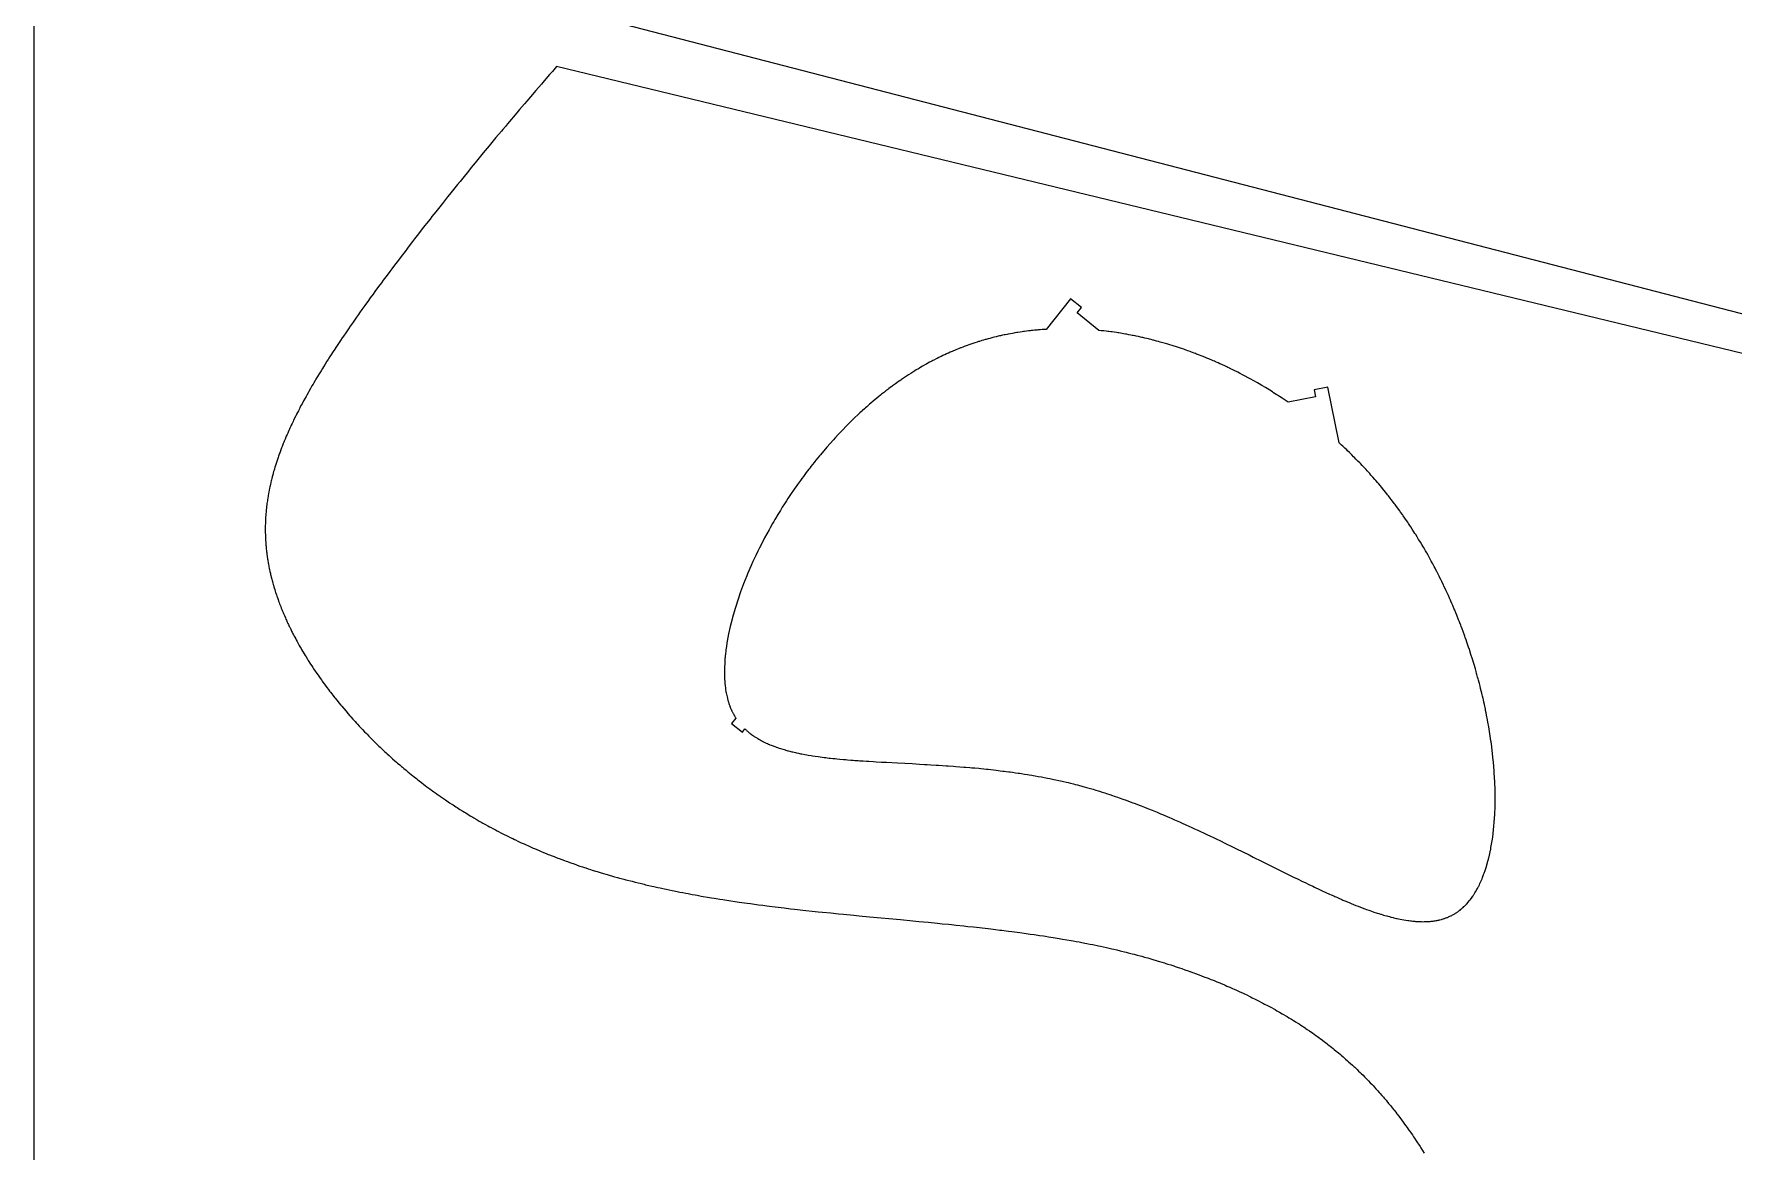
# Model space of a CAD drawing. Header units: metres. Extents: x 790 to 915, y 0 to 250.
# Drawn here: x 790.3 to 863.1, y 47.4 to 95.3 of the extents above; entities that cross this region are included whole.
import ezdxf

# ---------------------------------------------------------------- set-up
doc = ezdxf.new("R2010")
doc.units = ezdxf.units.M
doc.header["$MEASUREMENT"] = 0

msp = doc.modelspace()

# ---------------------------------------------------------------- linework, layer by layer
at = {"flags": 128}
for points in [[(915.266535, -0.455962), (915.266535, 249.544038), (790.266535, 249.544038), (790.266535, -0.455962), (915.266535, -0.455962)], [(796.295515, 100.762736), (873.8478, 80.687555)], [(812.666438, 93.948328), (812.48921, 93.744991), (812.371246, 93.609285), (812.13577, 93.337521), (812.018257, 93.201463), (811.783679, 92.928996), (811.549697, 92.656063), (811.394039, 92.473849), (811.290413, 92.352259), (811.083511, 92.108806), (810.967334, 91.971703), (810.812659, 91.788721), (810.73542, 91.697153), (810.561871, 91.490937), (810.475221, 91.387733), (810.359816, 91.250026), (810.302169, 91.181129), (810.071948, 90.905254), (809.957059, 90.767143), (809.785003, 90.55976), (809.613282, 90.352115), (809.527547, 90.248195), (809.299331, 89.970752), (809.185449, 89.831854), (809.014909, 89.623285), (808.844713, 89.414447), (808.759744, 89.309927), (808.533586, 89.030875), (808.420742, 88.891165), (808.251772, 88.681368), (808.083163, 88.471289), (807.998995, 88.366143), (807.774999, 88.0854), (807.663251, 87.944832), (807.495949, 87.733731), (807.329036, 87.522325), (807.245729, 87.416505), (807.097875, 87.228188), (807.02407, 87.133934), (806.913517, 86.992432), (806.748042, 86.779902), (806.583003, 86.56703), (806.500651, 86.460463), (806.35453, 86.27079), (806.281608, 86.175846), (806.172403, 86.03329), (806.009004, 85.819135), (805.846114, 85.604583), (805.764865, 85.497153), (805.602773, 85.281978), (805.521934, 85.174227), (805.400946, 85.01239), (805.240149, 84.796202), (805.15998, 84.687927), (805.040026, 84.525282), (804.880665, 84.307969), (804.801241, 84.199112), (804.68244, 84.035565), (804.577186, 83.889919), (804.524685, 83.816996), (804.446097, 83.707486), (804.328592, 83.542925), (804.224535, 83.396342), (804.17265, 83.322939), (804.095007, 83.212689), (803.97897, 83.046979), (803.876274, 82.899332), (803.825089, 82.825381), (803.748523, 82.714288), (803.634164, 82.547267), (803.533024, 82.398402), (803.482643, 82.323822), (803.407313, 82.211763), (803.294884, 82.043233), (803.204828, 81.907071), (803.159978, 81.838851), (803.092932, 81.736342), (802.992895, 81.582161), (802.982584, 81.566182), (802.913543, 81.458757), (802.879162, 81.404971), (802.827769, 81.324199), (802.75109, 81.202826), (802.674921, 81.081187), (802.637033, 81.020264), (802.573938, 80.918172), (802.542535, 80.86705), (802.495614, 80.790272), (802.425657, 80.674882), (802.356224, 80.559218), (802.321709, 80.501281), (802.26069, 80.398103), (802.230347, 80.346427), (802.185047, 80.268801), (802.117588, 80.152104), (802.050738, 80.035089), (802.017548, 79.976459), (801.958937, 79.872022), (801.929826, 79.819701), (801.886408, 79.741091), (801.821853, 79.622876), (801.758005, 79.504291), (801.726353, 79.444856), (801.670543, 79.338954), (801.642864, 79.285884), (801.601635, 79.206129), (801.560759, 79.126189), (801.540456, 79.086149), (801.500126, 79.005923), (801.4801, 78.965737), (801.450239, 78.905366), (801.397689, 78.797759), (801.371676, 78.743818), (801.332994, 78.662731), (801.294723, 78.581428), (801.275745, 78.540695), (801.238109, 78.45906), (801.219454, 78.418157), (801.191678, 78.356696), (801.159083, 78.283682), (801.142921, 78.247105), (801.118848, 78.192149), (801.083131, 78.109511), (801.047893, 78.026622), (801.030458, 77.985082), (800.995959, 77.901807), (800.9789, 77.86007), (800.95355, 77.797339), (800.921586, 77.71696), (800.905787, 77.676676), (800.88232, 77.616127), (800.847651, 77.525027), (800.813633, 77.433586), (800.796873, 77.387735), (800.790361, 77.369771), (800.763234, 77.294001), (800.749864, 77.256077), (800.730055, 77.199141), (800.700897, 77.113625), (800.672418, 77.027972), (800.658436, 76.985094), (800.630994, 76.899231), (800.617536, 76.856247), (800.597683, 76.791703), (800.571841, 76.705517), (800.559193, 76.662369), (800.540566, 76.597577), (800.522355, 76.532701), (800.513408, 76.500232), (800.490069, 76.41354), (800.478686, 76.370136), (800.461973, 76.304958), (800.445697, 76.239691), (800.437725, 76.207024), (800.422115, 76.141623), (800.414478, 76.108888), (800.403234, 76.059743), (800.385988, 75.981977), (800.377607, 75.943044), (800.36534, 75.884584), (800.347632, 75.796755), (800.330764, 75.708755), (800.322648, 75.664691), (800.30706, 75.576433), (800.29959, 75.532238), (800.288793, 75.465863), (800.276638, 75.387068), (800.270824, 75.347617), (800.262432, 75.288373), (800.25444, 75.229049), (800.250595, 75.199357), (800.243208, 75.139911), (800.239667, 75.110157), (800.234546, 75.065487), (800.228078, 75.005855), (800.224999, 74.976008), (800.220575, 74.931197), (800.214379, 74.863893), (800.209016, 74.800229), (800.206513, 74.768361), (800.202984, 74.720514), (800.198198, 74.648639), (800.194026, 74.576641), (800.192172, 74.540595), (800.18893, 74.468407), (800.187543, 74.432266), (800.185758, 74.377995), (800.185479, 74.36841), (800.183575, 74.287531), (800.182747, 74.23368), (800.18239, 74.197809), (800.182147, 74.126142), (800.182373, 74.072455), (800.182718, 74.036693), (800.183874, 73.965243), (800.184684, 73.929554), (800.186766, 73.858248), (800.189463, 73.787037), (800.191601, 73.739616), (800.191601, 73.739616), (800.193178, 73.708026), (800.196693, 73.644901), (800.200968, 73.577706), (800.20412, 73.532956), (800.206355, 73.503143), (800.211146, 73.443568), (800.215019, 73.39893), (800.217733, 73.369192), (800.223479, 73.309765), (800.22651, 73.280076), (800.232887, 73.220747), (800.239683, 73.161483), (800.244446, 73.12201), (800.254526, 73.04315), (800.263602, 72.976701), (800.269943, 72.932446), (800.274298, 72.902963), (800.283315, 72.844044), (800.290345, 72.799897), (800.295158, 72.770485), (800.305087, 72.711708), (800.310203, 72.682343), (800.320735, 72.623659), (800.331666, 72.565038), (800.339174, 72.525992), (800.354718, 72.44798), (800.363411, 72.405858), (800.381406, 72.321709), (800.400209, 72.237686), (800.413189, 72.181739), (800.42204, 72.144472), (800.44021, 72.070011), (800.461396, 71.986357), (800.475955, 71.930656), (800.485852, 71.893551), (800.506106, 71.819414), (800.521695, 71.763873), (800.532277, 71.726875), (800.553892, 71.652948), (800.564923, 71.61602), (800.587432, 71.542233), (800.610531, 71.468538), (800.626256, 71.419458), (800.636884, 71.386761), (800.658484, 71.32142), (800.66152, 71.312349), (800.679217, 71.260022), (800.691159, 71.225214), (800.715384, 71.155783), (800.727666, 71.121158), (800.752564, 71.052089), (800.777903, 70.983257), (800.795038, 70.9375), (800.829881, 70.846291), (800.842117, 70.814814), (800.866859, 70.752002), (800.891953, 70.68938), (800.908877, 70.647737), (800.943186, 70.564697), (800.962751, 70.51813), (801.00245, 70.425302), (801.042895, 70.332875), (801.070266, 70.271476), (801.088693, 70.230639), (801.125972, 70.149195), (801.154298, 70.088309), (801.173356, 70.047811), (801.211881, 69.967037), (801.231348, 69.926759), (801.270683, 69.846419), (801.310549, 69.766364), (801.337417, 69.713151), (801.355457, 69.677743), (801.391842, 69.607093), (801.422853, 69.547649), (801.443684, 69.508104), (801.485722, 69.429216), (801.506926, 69.389871), (801.549702, 69.31138), (801.592963, 69.233149), (801.62207, 69.181137), (801.641592, 69.146526), (801.680915, 69.077454), (801.714381, 69.019329), (801.736836, 68.980657), (801.782092, 68.903497), (801.804892, 68.865009), (801.85083, 68.788216), (801.897217, 68.711664), (801.928389, 68.660762), (801.991319, 68.559273), (802.027058, 68.502369), (802.051018, 68.464505), (802.099262, 68.38895), (802.123544, 68.351259), (802.172427, 68.276047), (802.22173, 68.201062), (802.254832, 68.151197), (802.321586, 68.051763), (802.363019, 67.990783), (802.390794, 67.950212), (802.446708, 67.869265), (802.474847, 67.828889), (802.531485, 67.74833), (802.588601, 67.668028), (802.626942, 67.614635), (802.65262, 67.579102), (802.704255, 67.508186), (802.715506, 67.492826), (802.7506, 67.44513), (802.821184, 67.350148), (802.892293, 67.255709), (802.939987, 67.193047), (802.971911, 67.151404), (803.03606, 67.068431), (803.07751, 67.01531), (803.105235, 66.97999), (803.160903, 66.909576), (803.188846, 66.874481), (803.244947, 66.804514), (803.301335, 66.734844), (803.339085, 66.68856), (803.414961, 66.596381), (803.457861, 66.544757), (803.54413, 66.441995), (803.631022, 66.339877), (803.689294, 66.272153), (803.728293, 66.227161), (803.806655, 66.137551), (803.850945, 66.087364), (803.939979, 65.987459), (804.029616, 65.888177), (804.089707, 65.822333), (804.129915, 65.77859), (804.210684, 65.691468), (804.256323, 65.642674), (804.348043, 65.545546), (804.440352, 65.449025), (804.502218, 65.385015), (804.543606, 65.342492), (804.626729, 65.257801), (804.673687, 65.210372), (804.768041, 65.115964), (804.862974, 65.022155), (804.926584, 64.959948), (804.969134, 64.918624), (805.054574, 64.83633), (805.102835, 64.790246), (805.199787, 64.698524), (805.297314, 64.607396), (805.362651, 64.546973), (805.40635, 64.506837), (805.494089, 64.426917), (805.543641, 64.382168), (805.643173, 64.293112), (805.743278, 64.204647), (805.810331, 64.145999), (805.855175, 64.107046), (805.945201, 64.02949), (806.025603, 63.960942), (806.065938, 63.926807), (806.126607, 63.875777), (806.217988, 63.79962), (806.30982, 63.723931), (806.355906, 63.686261), (806.448416, 63.611273), (806.494841, 63.573954), (806.564691, 63.518195), (806.65822, 63.444259), (806.705154, 63.407466), (806.775768, 63.352497), (806.882166, 63.270537), (806.985167, 63.192174), (807.036867, 63.153199), (807.114667, 63.094995), (807.192768, 63.0371), (807.231931, 63.00827), (807.310482, 62.950841), (807.349871, 62.922244), (807.409095, 62.879493), (807.488325, 62.822765), (807.528053, 62.794517), (807.587786, 62.752292), (807.677705, 62.689283), (807.693307, 62.678418), (807.736686, 62.648312), (807.823613, 62.588441), (807.910762, 62.529024), (807.968984, 62.489664), (808.085723, 62.411547), (808.173535, 62.353484), (808.232197, 62.315024), (808.349815, 62.238702), (808.408769, 62.200839), (808.526967, 62.125704), (808.645551, 62.051358), (808.72482, 62.002229), (808.777761, 61.96967), (808.777761, 61.96967), (808.883868, 61.905015), (808.998802, 61.835877), (809.075618, 61.790182), (809.126916, 61.759895), (809.229716, 61.699743), (809.306997, 61.654996), (809.358603, 61.62534), (809.46202, 61.566447), (809.51383, 61.537209), (809.617655, 61.47915), (809.721751, 61.421646), (809.791299, 61.383616), (809.83773, 61.358399), (809.930753, 61.308292), (810.048789, 61.245497), (810.127668, 61.204018), (810.180338, 61.176537), (810.285877, 61.121983), (810.365206, 61.081424), (810.418176, 61.054555), (810.524313, 61.001224), (810.577481, 60.974761), (810.684015, 60.92224), (810.790813, 60.870259), (810.862157, 60.835903), (810.909785, 60.813132), (811.005196, 60.767907), (811.095953, 60.72537), (811.156562, 60.697222), (811.278025, 60.641434), (811.338881, 60.613792), (811.460838, 60.559014), (811.583124, 60.504906), (811.66483, 60.469207), (811.719382, 60.445572), (811.828678, 60.3987), (811.921098, 60.35956), (811.982813, 60.333675), (812.106485, 60.282403), (812.230481, 60.23179), (812.313323, 60.198413), (812.368629, 60.176323), (812.479432, 60.132528), (812.562698, 60.100017), (812.618286, 60.078503), (812.72965, 60.035855), (812.785424, 60.01472), (812.897157, 59.972827), (813.009134, 59.931434), (813.08392, 59.904115), (813.133838, 59.886025), (813.233816, 59.850136), (813.320963, 59.819224), (813.37914, 59.798778), (813.495684, 59.758272), (813.554049, 59.738212), (813.670967, 59.698472), (813.788132, 59.659237), (813.866378, 59.633359), (813.918603, 59.616229), (814.023194, 59.582264), (814.127615, 59.5488), (814.197265, 59.526724), (814.336648, 59.483127), (814.406381, 59.461603), (814.545929, 59.419095), (814.685584, 59.3773), (814.778746, 59.349826), (814.84088, 59.331681), (814.965208, 59.295797), (815.029795, 59.277377), (815.159033, 59.240965), (815.288356, 59.205118), (815.374617, 59.181528), (815.432145, 59.165938), (815.54725, 59.135081), (815.644419, 59.109377), (815.709224, 59.092408), (815.838893, 59.058865), (815.903756, 59.04229), (816.033542, 59.009527), (816.163405, 58.977274), (816.250022, 58.956051), (816.423355, 58.914268), (816.488389, 58.898823), (816.618511, 58.868296), (816.748705, 58.838246), (816.83554, 58.818474), (817.009302, 58.779548), (817.107098, 58.75801), (817.172316, 58.743792), (817.302802, 58.715693), (817.368071, 58.701809), (817.498657, 58.674371), (817.629308, 58.647367), (817.716445, 58.629603), (817.890802, 58.594636), (817.956215, 58.581715), (818.087087, 58.556181), (818.21802, 58.531052), (818.305342, 58.514522), (818.480065, 58.481984), (818.611175, 58.458031), (818.698613, 58.442273), (818.873563, 58.411252), (818.961075, 58.395986), (819.136171, 58.365931), (819.311361, 58.3365), (819.428204, 58.317218), (819.506123, 58.304511), (819.662011, 58.279445), (819.793595, 58.258649), (819.881344, 58.244961), (820.056905, 58.218002), (820.144716, 58.204725), (820.320398, 58.17857), (820.496157, 58.152931), (820.613372, 58.136118), (820.847899, 58.103143), (820.979876, 58.084964), (821.067883, 58.072989), (821.243946, 58.049375), (821.332003, 58.037733), (821.508164, 58.014769), (821.684388, 57.99222), (821.801904, 57.977411), (822.037013, 57.948309), (822.169306, 57.932231), (822.433982, 57.900676), (822.698773, 57.869883), (822.87536, 57.849755), (822.99311, 57.836506), (823.228669, 57.810395), (823.361204, 57.795925), (823.626339, 57.767427), (823.891557, 57.739478), (824.068412, 57.721129), (824.422214, 57.685048), (824.754003, 57.65189), (824.975243, 57.630099), (825.41782, 57.587157), (825.639149, 57.565953), (826.081867, 57.523954), (827.410232, 57.39935), (827.94153, 57.349192), (828.207142, 57.323865), (828.605494, 57.285437), (829.003747, 57.246348), (829.202829, 57.226508), (829.468219, 57.199704), (829.600889, 57.186139), (829.799862, 57.165571), (830.131388, 57.130654), (830.297103, 57.112871), (830.545608, 57.085759), (830.794027, 57.058083), (830.918203, 57.044021), (831.168303, 57.015213), (831.293301, 57.000559), (831.480729, 56.978249), (831.668071, 56.955528), (831.761708, 56.944007), (831.948913, 56.920633), (832.04248, 56.908775), (832.182784, 56.890767), (832.417413, 56.860023), (832.534665, 56.844351), (832.710461, 56.820455), (832.886156, 56.796075), (832.973964, 56.783698), (833.149501, 56.758559), (833.237227, 56.745793), (833.368765, 56.72639), (833.544047, 56.700035), (833.631643, 56.686644), (833.76298, 56.666283), (833.959853, 56.635109), (834.134713, 56.606739), (834.222093, 56.592314), (834.353098, 56.570369), (834.549458, 56.53674), (834.723845, 56.506108), (834.810982, 56.490523), (834.941616, 56.466801), (835.072161, 56.442657), (835.1374, 56.430423), (835.311257, 56.397261), (835.398123, 56.380379), (835.528341, 56.354671), (835.658461, 56.328491), (835.723483, 56.31522), (835.839014, 56.291325), (835.896748, 56.279229), (835.983311, 56.260898), (836.113065, 56.232972), (836.242709, 56.20452), (836.307489, 56.190092), (836.422583, 56.164107), (836.422583, 56.164107), (836.480096, 56.150952), (836.566323, 56.131017), (836.695568, 56.100658), (836.824698, 56.069748), (836.889219, 56.054086), (837.018176, 56.022348), (837.08261, 56.00627), (837.179208, 55.981894), (837.293609, 55.952598), (837.350775, 55.937784), (837.436481, 55.915356), (837.564941, 55.881246), (837.693283, 55.846571), (837.757409, 55.829022), (837.871339, 55.797471), (837.928268, 55.781527), (838.013618, 55.757398), (838.141542, 55.720726), (838.269345, 55.683475), (838.333201, 55.664632), (838.460822, 55.626508), (838.524586, 55.607226), (838.620174, 55.578027), (838.733375, 55.542991), (838.789938, 55.525297), (838.874736, 55.498534), (839.001829, 55.45789), (839.128796, 55.416643), (839.192232, 55.395791), (839.315487, 55.354808), (839.37707, 55.334099), (839.469385, 55.302761), (839.607729, 55.255132), (839.745915, 55.206752), (839.814948, 55.182278), (839.832693, 55.175954), (839.935393, 55.139085), (839.986668, 55.120507), (840.063484, 55.092457), (840.178495, 55.049973), (840.293246, 55.006996), (840.350524, 54.98532), (840.464884, 54.941596), (840.521965, 54.919546), (840.607464, 54.886235), (840.717787, 54.842745), (840.772855, 54.82082), (840.855338, 54.787709), (840.978797, 54.737532), (841.101933, 54.686741), (841.16338, 54.661113), (841.272417, 54.615167), (841.326838, 54.592009), (841.408348, 54.557038), (841.530336, 54.504054), (841.651989, 54.450431), (841.712689, 54.423378), (841.820391, 54.374884), (841.874141, 54.350444), (841.954639, 54.31354), (842.075096, 54.257635), (842.195205, 54.201063), (842.255128, 54.172525), (842.361437, 54.121373), (842.414486, 54.095594), (842.493927, 54.056673), (842.612785, 53.997714), (842.731278, 53.938057), (842.790386, 53.907964), (842.895236, 53.854026), (842.94755, 53.826845), (843.025882, 53.785806), (843.143061, 53.723641), (843.259855, 53.66074), (843.318105, 53.629011), (843.42142, 53.572142), (843.47296, 53.543483), (843.550123, 53.500212), (843.66553, 53.434664), (843.78053, 53.368339), (843.837875, 53.334881), (843.939566, 53.27491), (843.990287, 53.244687), (844.066211, 53.199053), (844.141945, 53.153057), (844.179741, 53.129922), (844.255187, 53.083375), (844.292838, 53.059963), (844.349222, 53.02467), (844.449187, 52.961405), (844.499037, 52.92952), (844.573645, 52.881372), (844.64805, 52.832838), (844.685176, 52.808425), (844.759274, 52.759305), (844.796246, 52.734596), (844.851605, 52.697346), (844.949729, 52.630566), (844.998649, 52.596906), (845.07185, 52.546074), (845.144835, 52.494827), (845.181245, 52.469047), (845.253899, 52.41717), (845.290143, 52.391072), (845.344404, 52.351725), (845.416554, 52.298884), (845.452543, 52.272301), (845.50642, 52.23222), (845.586991, 52.171633), (845.639704, 52.131568), (845.691134, 52.092147), (845.725311, 52.06577), (845.793399, 52.012782), (845.827311, 51.986172), (845.894872, 51.93272), (845.962082, 51.878961), (846.006694, 51.842951), (846.095453, 51.770521), (846.128578, 51.74322), (846.194568, 51.68839), (846.260212, 51.633255), (846.303783, 51.59633), (846.390465, 51.522077), (846.455077, 51.466035), (846.49796, 51.428507), (846.583273, 51.353051), (846.625703, 51.315123), (846.710109, 51.238871), (846.793914, 51.162091), (846.849451, 51.110611), (846.886328, 51.076162), (846.959729, 51.006953), (846.991719, 50.976521), (847.055429, 50.915421), (847.118781, 50.854005), (847.160817, 50.812887), (847.244415, 50.730235), (847.306699, 50.667882), (847.348025, 50.62614), (847.430208, 50.542245), (847.471066, 50.500092), (847.552314, 50.415375), (847.632942, 50.330115), (847.686351, 50.272973), (847.721805, 50.234745), (847.79235, 50.15797), (847.821966, 50.125453), (847.880941, 50.060193), (847.939574, 49.994633), (847.978473, 49.95076), (848.055819, 49.862616), (848.113433, 49.796162), (848.151656, 49.751694), (848.227653, 49.662366), (848.265428, 49.617506), (848.340535, 49.527396), (848.415051, 49.436767), (848.464403, 49.376062), (848.497159, 49.335465), (848.562326, 49.253966), (848.589681, 49.219463), (848.644145, 49.150242), (848.698285, 49.080736), (848.734199, 49.034241), (848.805596, 48.940872), (848.858769, 48.870517), (848.89404, 48.823458), (848.964158, 48.728966), (848.999005, 48.681534), (849.068279, 48.586301), (849.136994, 48.490578), (849.182495, 48.426491), (849.212692, 48.383646), (849.27276, 48.29767), (849.301117, 48.256731), (849.357538, 48.174597), (849.413571, 48.092122), (849.450711, 48.03695), (849.52448, 47.926157), (849.579361, 47.84267), (849.615737, 47.786826), (849.687985, 47.674696), (849.723858, 47.618411), (849.795106, 47.505401), (849.865692, 47.39181)], [(872.433739, 79.496599), (812.666438, 93.948328)], [(846.217833, 77.832533), (845.73699, 80.219138), (845.148809, 80.100633), (845.208061, 79.806543), (844.031699, 79.569534), (843.990705, 79.59753), (843.908535, 79.653189), (843.826127, 79.708402), (843.771057, 79.744963), (843.660605, 79.817486), (843.577497, 79.871354), (843.521966, 79.907015), (843.410602, 79.977733), (843.354772, 80.01279), (843.242821, 80.082294), (843.130485, 80.150984), (843.055385, 80.196324), (842.90469, 80.285909), (842.791244, 80.352135), (842.715414, 80.395826), (842.563289, 80.482098), (842.410553, 80.566884), (842.103318, 80.731961), (841.948851, 80.812235), (841.871412, 80.851802), (841.716133, 80.92979), (841.638297, 80.96821), (841.560333, 81.006244), (841.521304, 81.025117), (841.443152, 81.062572), (841.404029, 81.081155), (841.345289, 81.108846), (841.188317, 81.18162), (841.109656, 81.217421), (841.030879, 81.25283), (840.991449, 81.270387), (840.912505, 81.305205), (840.872992, 81.322466), (840.813671, 81.348173), (840.734484, 81.382101), (840.69485, 81.398916), (840.635352, 81.423953), (840.545996, 81.461086), (840.386831, 81.525851), (840.307103, 81.557631), (840.227281, 81.589007), (840.187335, 81.604544), (840.107376, 81.635313), (840.067363, 81.650546), (840.007302, 81.673204), (839.927145, 81.703059), (839.887035, 81.717833), (839.826831, 81.739802), (839.736438, 81.772324), (839.656004, 81.800796), (839.615758, 81.814877), (839.555353, 81.835805), (839.464667, 81.866762), (839.373888, 81.897193), (839.328465, 81.912211), (839.247659, 81.938585), (839.20723, 81.951615), (839.146556, 81.970965), (839.055478, 81.999547), (838.964319, 82.027597), (838.918711, 82.041422), (838.82744, 82.068671), (838.781777, 82.082094), (838.713249, 82.101978), (838.550662, 82.147901), (838.469292, 82.170222), (838.387874, 82.192115), (838.347147, 82.202901), (838.265661, 82.224149), (838.224902, 82.234612), (838.163743, 82.250104), (838.082163, 82.270381), (838.041358, 82.280358), (837.980134, 82.295118), (837.88826, 82.316801), (837.806558, 82.335611), (837.765695, 82.344853), (837.704386, 82.358509), (837.612393, 82.378532), (837.520365, 82.397997), (837.47434, 82.407521), (837.392499, 82.424107), (837.35157, 82.432234), (837.290167, 82.444217), (837.198043, 82.461723), (837.105899, 82.478665), (837.059819, 82.486924), (836.967648, 82.503018), (836.921557, 82.510852), (836.852415, 82.522337), (836.770462, 82.535534), (836.729483, 82.541964), (836.668012, 82.551396), (836.575802, 82.565068), (836.483591, 82.578165), (836.437485, 82.584498), (836.345277, 82.596732), (836.299174, 82.602632), (836.230024, 82.61121), (836.137832, 82.622141), (836.09174, 82.627388), (836.022609, 82.634986), (835.91893, 82.645768), (834.98122, 83.394567), (835.16842, 83.628995), (834.699565, 84.003394), (833.652122, 82.691698), (833.48623, 82.680228), (833.403403, 82.673708), (833.320657, 82.666663), (833.279316, 82.662943), (833.196697, 82.655108), (833.155421, 82.650992), (833.093547, 82.644571), (833.011128, 82.635547), (832.969953, 82.630835), (832.908234, 82.623519), (832.815757, 82.611983), (832.733658, 82.601163), (832.692646, 82.595552), (832.631175, 82.586885), (832.539078, 82.573318), (832.447113, 82.559071), (832.401181, 82.551692), (832.31961, 82.538151), (832.278866, 82.531179), (832.217802, 82.520465), (832.126326, 82.503824), (832.034998, 82.486494), (831.989389, 82.477571), (831.898287, 82.459206), (831.852794, 82.449764), (831.784627, 82.435276), (831.703953, 82.417599), (831.663663, 82.408554), (831.603289, 82.394729), (831.512866, 82.373411), (831.422611, 82.351392), (831.377547, 82.34012), (831.28755, 82.317049), (831.242617, 82.30525), (831.175301, 82.287221), (831.085704, 82.262564), (831.040974, 82.249971), (830.973965, 82.230748), (830.907061, 82.211127), (830.873649, 82.201166), (830.794558, 82.177155), (830.755069, 82.164939), (830.695908, 82.14635), (830.607331, 82.11787), (830.518953, 82.088674), (830.47484, 82.073806), (830.386768, 82.043531), (830.34281, 82.028124), (830.27697, 82.004674), (830.189369, 81.972775), (830.145649, 81.956554), (830.080171, 81.931882), (830.014815, 81.906801), (829.982183, 81.894107), (829.895319, 81.859755), (829.851972, 81.842305), (829.787056, 81.815787), (829.72227, 81.788858), (829.689926, 81.775238), (829.625335, 81.747689), (829.593089, 81.733759), (829.544783, 81.71267), (829.466411, 81.677889), (829.414274, 81.654361), (829.379566, 81.638525), (829.31027, 81.606495), (829.258403, 81.582159), (829.223876, 81.565788), (829.154943, 81.532691), (829.120538, 81.515967), (829.05185, 81.48217), (828.983328, 81.447909), (828.937739, 81.424812), (828.846783, 81.37801), (828.795752, 81.35133), (828.761784, 81.333402), (828.693975, 81.297209), (828.660134, 81.278946), (828.592582, 81.242086), (828.525203, 81.204785), (828.480379, 81.179675), (828.390965, 81.128876), (828.357515, 81.109629), (828.290747, 81.070813), (828.224157, 81.031571), (828.179862, 81.005175), (828.091513, 80.951825), (828.091513, 80.951825), (828.025461, 80.911327), (827.981528, 80.884099), (827.893905, 80.829098), (827.850215, 80.801327), (827.763084, 80.745248), (827.676283, 80.68846), (827.503685, 80.57279), (827.455385, 80.539762), (827.423245, 80.517623), (827.359108, 80.47306), (827.327113, 80.450637), (827.263266, 80.405509), (827.199615, 80.360009), (827.157289, 80.32947), (827.0729, 80.267903), (827.041344, 80.244649), (826.978383, 80.197871), (826.915621, 80.150735), (826.873891, 80.119115), (826.7907, 80.055405), (826.728544, 80.007217), (826.687219, 79.9749), (826.604844, 79.909812), (826.563793, 79.877042), (826.481969, 79.811057), (826.400515, 79.744484), (826.238729, 79.609607), (826.148388, 79.532743), (826.088429, 79.48111), (826.048576, 79.446516), (825.969158, 79.37692), (825.909849, 79.32437), (825.87043, 79.28917), (825.791887, 79.218377), (825.752763, 79.182786), (825.674811, 79.111217), (825.597255, 79.039141), (825.443345, 78.893499), (825.386045, 78.838381), (825.347972, 78.801486), (825.272133, 78.727344), (825.234367, 78.690097), (825.159144, 78.615259), (825.084336, 78.539967), (824.935973, 78.388055), (824.899146, 78.349806), (824.825809, 78.27299), (824.752898, 78.195757), (824.608366, 78.040068), (824.53675, 77.961629), (824.39483, 77.803601), (824.254677, 77.644094), (823.979757, 77.320896), (823.94168, 77.275021), (823.865962, 77.182971), (823.790828, 77.09053), (823.741065, 77.028692), (823.708036, 76.987374), (823.642329, 76.904522), (823.568971, 76.810978), (823.520398, 76.748422), (823.488165, 76.706635), (823.424057, 76.622863), (823.37629, 76.559867), (823.344596, 76.517792), (823.281571, 76.433458), (823.25024, 76.391202), (823.187943, 76.306516), (823.126135, 76.221605), (823.003999, 76.051139), (822.936169, 75.954894), (822.891301, 75.890594), (822.861546, 75.84767), (822.802413, 75.761685), (822.758395, 75.697081), (822.729208, 75.653959), (822.671217, 75.567593), (822.642413, 75.524351), (822.585191, 75.437753), (822.528484, 75.35101), (822.416627, 75.177124), (822.37522, 75.111788), (822.347779, 75.068196), (822.293293, 74.980928), (822.266248, 74.937255), (822.212556, 74.849836), (822.159398, 74.762326), (822.054692, 74.587066), (822.028853, 74.543206), (821.977582, 74.455441), (821.926855, 74.367622), (821.827048, 74.191849), (821.777972, 74.103912), (821.681489, 73.927976), (821.587249, 73.752011), (821.405578, 73.40025), (821.383514, 73.356316), (821.33982, 73.26848), (821.296705, 73.180697), (821.212227, 73.00532), (821.170869, 72.917742), (821.089927, 72.742848), (821.011367, 72.568354), (820.861482, 72.220824), (820.825532, 72.134292), (820.755478, 71.961703), (820.6879, 71.789801), (820.56026, 71.448316), (820.335618, 70.776398), (820.238951, 70.446984), (820.152942, 70.122613), (820.113986, 69.962477), (820.044277, 69.646625), (820.013565, 69.491036), (819.985643, 69.33709), (819.972734, 69.260752), (819.949035, 69.109389), (819.93825, 69.03438), (819.928178, 68.959828), (819.92341, 68.922727), (819.906134, 68.775508), (819.898578, 68.702624), (819.891747, 68.630234), (819.888604, 68.594227), (819.882865, 68.522594), (819.880269, 68.48697), (819.87672, 68.433776), (819.864792, 68.155139), (819.863288, 68.019125), (819.864784, 67.885398), (819.866664, 67.819412), (819.8727, 67.689236), (819.876862, 67.625061), (819.88179, 67.561506), (819.884541, 67.529963), (819.897476, 67.405382), (819.905104, 67.344058), (819.91351, 67.28339), (819.918005, 67.253305), (819.927582, 67.193635), (819.932664, 67.164052), (819.940656, 67.119998), (819.964136, 67.004413), (819.977063, 66.947668), (819.990785, 66.891633), (819.997945, 66.863883), (820.012865, 66.808927), (820.020625, 66.781721), (820.032642, 66.741257), (820.04937, 66.687952), (820.058036, 66.661579), (820.071414, 66.622372), (820.085249, 66.583591), (820.092338, 66.564361), (820.100287, 66.543281), (820.116601, 66.501512), (820.133469, 66.460262), (820.14502, 66.433048), (820.152856, 66.415032), (820.168854, 66.379303), (820.187366, 66.339587), (820.20001, 66.31339), (820.208573, 66.296049), (820.22602, 66.261664), (820.239384, 66.236133), (820.248427, 66.219234), (820.266829, 66.18573), (820.276189, 66.169122), (820.295224, 66.136197), (820.314678, 66.103656), (820.32788, 66.082173), (820.336785, 66.067945), (820.35484, 66.039712), (820.170145, 65.808422), (820.639, 65.434022), (820.746831, 65.569058), (820.774602, 65.543029), (820.793338, 65.525867), (820.805927, 65.514511), (820.831341, 65.492), (820.850607, 65.475292), (820.863549, 65.464237), (820.889665, 65.442325), (820.929421, 65.409952), (820.956311, 65.388695), (820.974408, 65.374669), (821.011011, 65.346958), (821.031838, 65.33157), (821.074005, 65.301222), (821.116851, 65.271438), (821.145791, 65.251893), (821.16525, 65.239), (821.204566, 65.213541), (821.249426, 65.185414), (821.279702, 65.166963), (821.300049, 65.154794), (821.341132, 65.130773), (821.372285, 65.11303), (821.372285, 65.11303), (821.393214, 65.101331), (821.435457, 65.078241), (821.456771, 65.066848), (821.49978, 65.044366), (821.543295, 65.022284), (821.631835, 64.979303), (821.657096, 64.967495), (821.70809, 64.944243), (821.759707, 64.921472), (821.794463, 64.906554), (821.817787, 64.896726), (821.864798, 64.877344), (821.918262, 64.855976), (821.954243, 64.841984), (821.97838, 64.832768), (822.027011, 64.8146), (822.063794, 64.801204), (822.088464, 64.792382), (822.138156, 64.774995), (822.163177, 64.766429), (822.213568, 64.749551), (822.264422, 64.733006), (822.367507, 64.700899), (822.426291, 64.683404), (822.465798, 64.671963), (822.492276, 64.664433), (822.545567, 64.649606), (822.585828, 64.638685), (822.612806, 64.6315), (822.667093, 64.617353), (822.749343, 64.596686), (822.804719, 64.58327), (822.916759, 64.557288), (822.959214, 64.547831), (823.044834, 64.529375), (823.131396, 64.511518), (823.189622, 64.499938), (823.307304, 64.477539), (823.39663, 64.461389), (823.456683, 64.450922), (823.57798, 64.43069), (823.639218, 64.420915), (823.762859, 64.402029), (823.888035, 64.383996), (824.142897, 64.350349), (824.21564, 64.341437), (824.264391, 64.335624), (824.362502, 64.324298), (824.411858, 64.318781), (824.511167, 64.308031), (824.611264, 64.297645), (824.678428, 64.290917), (824.813782, 64.277911), (824.967664, 64.263959), (825.071184, 64.255033), (825.140605, 64.249242), (825.280414, 64.238019), (825.386106, 64.229901), (825.456959, 64.224622), (825.599594, 64.214367), (825.671369, 64.209381), (825.815821, 64.199671), (825.961456, 64.190282), (826.059193, 64.184183), (826.256184, 64.172323), (826.367865, 64.165825), (826.593069, 64.153132), (826.820661, 64.140744), (827.282699, 64.116412), (827.912051, 64.083494), (828.23201, 64.0662), (828.447148, 64.05417), (828.555245, 64.047974), (828.718034, 64.038424), (828.936247, 64.025159), (829.045836, 64.018275), (829.210804, 64.007605), (829.376452, 63.996492), (829.459523, 63.990758), (829.68183, 63.97485), (829.793396, 63.966539), (829.961243, 63.953597), (830.129665, 63.940054), (830.214086, 63.933046), (830.38333, 63.918534), (830.468147, 63.911022), (830.595611, 63.899422), (830.765988, 63.883311), (830.851354, 63.874969), (830.979614, 63.862087), (831.10812, 63.848748), (831.172462, 63.841903), (831.401695, 63.816581), (831.516568, 63.803326), (831.689181, 63.782673), (831.804447, 63.768374), (831.862136, 63.761063), (831.948734, 63.749888), (832.064318, 63.734594), (832.122158, 63.726776), (832.208979, 63.714831), (832.339336, 63.696413), (832.45533, 63.679529), (832.513368, 63.670902), (832.600472, 63.657727), (832.731231, 63.637429), (832.862104, 63.616473), (832.927581, 63.605744), (833.044045, 63.586251), (833.102304, 63.5763), (833.189724, 63.561114), (833.320921, 63.537743), (833.452189, 63.513649), (833.517846, 63.501326), (833.649201, 63.476119), (833.714896, 63.463232), (833.813458, 63.44354), (833.930297, 63.419633), (833.988724, 63.407446), (834.076372, 63.388868), (834.207856, 63.360327), (834.339344, 63.330963), (834.405087, 63.315967), (834.536564, 63.28534), (834.602296, 63.269705), (834.700881, 63.245844), (834.8323, 63.21326), (834.897994, 63.196634), (834.996514, 63.171272), (835.095003, 63.145396), (835.144235, 63.132264), (835.227509, 63.109749), (835.283011, 63.094534), (835.393975, 63.063617), (835.449437, 63.047917), (835.560319, 63.016043), (835.671143, 62.983546), (835.74499, 62.96154), (835.794206, 62.946719), (835.892599, 62.916723), (835.947921, 62.899645), (836.058511, 62.86505), (836.169028, 62.829881), (836.242663, 62.806121), (836.291733, 62.790143), (836.389825, 62.757862), (836.5001, 62.721035), (836.573568, 62.696188), (836.622524, 62.679493), (836.720383, 62.645798), (836.793728, 62.620263), (836.940289, 62.568526), (837.086671, 62.515922), (837.184156, 62.480385), (837.378866, 62.408221), (837.433564, 62.38767), (837.542873, 62.34624), (837.652062, 62.304384), (837.724787, 62.276247), (837.87007, 62.219433), (837.978882, 62.17636), (838.051349, 62.147432), (838.196104, 62.089076), (838.268389, 62.059656), (838.412769, 62.000346), (838.556889, 61.940433), (838.652821, 61.900168), (838.844319, 61.818898), (838.951817, 61.772769), (839.023392, 61.741857), (839.166321, 61.679666), (839.237672, 61.648394), (839.380146, 61.585511), (839.522307, 61.522199), (839.616903, 61.479766), (839.805657, 61.394393), (839.876287, 61.362213), (840.017289, 61.297604), (840.157942, 61.232683), (840.251513, 61.189241), (840.438171, 61.102006), (840.57773, 61.036303), (840.670558, 60.992383), (840.855698, 60.904295), (840.948005, 60.860143), (841.132081, 60.77166), (841.315423, 60.68299), (841.679834, 60.505335), (841.815682, 60.438685), (842.086014, 60.305484), (842.354475, 60.172588), (842.532377, 60.084262), (842.885526, 59.908537), (843.350664, 59.676885), (843.580677, 59.56252), (843.922377, 59.39321), (844.147899, 59.282039), (844.25996, 59.227019), (844.25996, 59.227019), (844.42716, 59.145248), (844.648401, 59.03773), (844.758284, 58.984659), (844.922171, 58.905964), (845.084915, 58.828418), (845.165853, 58.790095), (845.38025, 58.689437), (845.486655, 58.63998), (845.645253, 58.566938), (845.802625, 58.495319), (845.880844, 58.460064), (845.984649, 58.413648), (846.03634, 58.390698), (846.113612, 58.356603), (846.228916, 58.306217), (846.330797, 58.262211), (846.381519, 58.240489), (846.457328, 58.208265), (846.57042, 58.160749), (846.682758, 58.114243), (846.738642, 58.091376), (846.935783, 58.012214), (847.033433, 57.973921), (847.130461, 57.936509), (847.17874, 57.91814), (847.274825, 57.882086), (847.322629, 57.864406), (847.394037, 57.838325), (847.488684, 57.804384), (847.535765, 57.787776), (847.606082, 57.763322), (847.676029, 57.739426), (847.710864, 57.72769), (847.803302, 57.697091), (847.849271, 57.682177), (847.917911, 57.660293), (847.986172, 57.639002), (848.020159, 57.628581), (848.087847, 57.608192), (848.121547, 57.598226), (848.171915, 57.583566), (848.26092, 57.558369), (848.305162, 57.54619), (848.371197, 57.528453), (848.436838, 57.51136), (848.469509, 57.503057), (848.534553, 57.486944), (848.566925, 57.479136), (848.615294, 57.467736), (848.679433, 57.453127), (848.711351, 57.446076), (848.759036, 57.435822), (848.830131, 57.421169), (848.996568, 57.389989), (849.078674, 57.376308), (849.160032, 57.363923), (849.200428, 57.358222), (849.280653, 57.347817), (849.320479, 57.343116), (849.37986, 57.336699), (849.458361, 57.329339), (849.497322, 57.326177), (849.555397, 57.322086), (849.613033, 57.318787), (849.641685, 57.317436), (849.717548, 57.314817), (849.755182, 57.314048), (849.81126, 57.313576), (849.866887, 57.31393), (849.894531, 57.314419), (849.949478, 57.316025), (849.97678, 57.317144), (850.01752, 57.319221), (850.089306, 57.324102), (850.124892, 57.327118), (850.160271, 57.33052), (850.177883, 57.332366), (850.212952, 57.336352), (850.230408, 57.338492), (850.256495, 57.341886), (850.291095, 57.346757), (850.308316, 57.349342), (850.33405, 57.353405), (850.372429, 57.359923), (850.406318, 57.366144), (850.423184, 57.369406), (850.448383, 57.37449), (850.485956, 57.382546), (850.52326, 57.391121), (850.54181, 57.395604), (850.607215, 57.412609), (850.639593, 57.421738), (850.671755, 57.431289), (850.687754, 57.436222), (850.71959, 57.446408), (850.735425, 57.451661), (850.759076, 57.459741), (850.790419, 57.47089), (850.806008, 57.476627), (850.829288, 57.485434), (850.863974, 57.499104), (850.894571, 57.51172), (850.909786, 57.518192), (850.932504, 57.528107), (850.966346, 57.543447), (850.999904, 57.55935), (851.016576, 57.567513), (851.04604, 57.582377), (851.060687, 57.589977), (851.082552, 57.601591), (851.115109, 57.619489), (851.147379, 57.637965), (851.163405, 57.647421), (851.19524, 57.66677), (851.211049, 57.676663), (851.234626, 57.691779), (851.258038, 57.707227), (851.273555, 57.717709), (851.304371, 57.739111), (851.319669, 57.750031), (851.350047, 57.772307), (851.380132, 57.795162), (851.400027, 57.810718), (851.439428, 57.842594), (851.454069, 57.854808), (851.483132, 57.879663), (851.511903, 57.905083), (851.530922, 57.922341), (851.568569, 57.957604), (851.596464, 57.984699), (851.614898, 58.00307), (851.651376, 58.040546), (851.669421, 58.059648), (851.705119, 58.098578), (851.740298, 58.138469), (851.809095, 58.221105), (851.821763, 58.237019), (851.846879, 58.269243), (851.871703, 58.30199), (851.888089, 58.324111), (851.920472, 58.369044), (851.944417, 58.403345), (851.960218, 58.426496), (851.991429, 58.473478), (852.006839, 58.497307), (852.03727, 58.545635), (852.067179, 58.594851), (852.125435, 58.69592), (852.146743, 58.734717), (852.160786, 58.760852), (852.188481, 58.813763), (852.202132, 58.840538), (852.229045, 58.894723), (852.255436, 58.949747), (852.306654, 59.062286), (852.319132, 59.090935), (852.343698, 59.148842), (852.367741, 59.207557), (852.414262, 59.327381), (852.436739, 59.388475), (852.480127, 59.512993), (852.521425, 59.64057), (852.597749, 59.904666), (852.611128, 59.955483), (852.619884, 59.989585), (852.637004, 60.058323), (852.645368, 60.092956), (852.661703, 60.162749), (852.677515, 60.233236), (852.707568, 60.376265), (852.714754, 60.412445), (852.728733, 60.485307), (852.742189, 60.558831), (852.767528, 60.707836), (852.779412, 60.783303), (852.801608, 60.936132), (852.821706, 61.091436), (852.855608, 61.409247), (852.86941, 61.571637), (852.890713, 61.903102), (852.90361, 62.243097), (852.904162, 62.946836), (852.891805, 63.309662), (852.882465, 63.493613), (852.871018, 63.67918), (852.864503, 63.772551), (852.833171, 64.149789), (852.814339, 64.340558), (852.793395, 64.532685), (852.782131, 64.629239), (852.758019, 64.823294), (852.745171, 64.920781), (852.731794, 65.018563), (852.724907, 65.067563), (852.665056, 65.462058), (852.631957, 65.660876), (852.596742, 65.860662), (852.57834, 65.960902), (852.57834, 65.960902), (852.539949, 66.162036), (852.519959, 66.262916), (852.499439, 66.363996), (852.48898, 66.414608), (852.445822, 66.617521), (852.423448, 66.719242), (852.400543, 66.82113), (852.388892, 66.872135), (852.365193, 66.97426), (852.353144, 67.025379), (852.334822, 67.102126), (852.284506, 67.307161), (852.258552, 67.409871), (852.232067, 67.512699), (852.218626, 67.564156), (852.191345, 67.667149), (852.177505, 67.718683), (852.156497, 67.796031), (852.128021, 67.89924), (852.113584, 67.950877), (852.09168, 68.02837), (852.058263, 68.144689), (851.933999, 68.558887), (851.868677, 68.766248), (851.801228, 68.973707), (851.766705, 69.077456), (851.696063, 69.284954), (851.659944, 69.388689), (851.623292, 69.492406), (851.604766, 69.544256), (851.529331, 69.75157), (851.490815, 69.855166), (851.451766, 69.958711), (851.432041, 70.010462), (851.392193, 70.113916), (851.372068, 70.165618), (851.341632, 70.243137), (851.259002, 70.449632), (851.216887, 70.552745), (851.174239, 70.655759), (851.152714, 70.707226), (851.109265, 70.810077), (851.087341, 70.861459), (851.054204, 70.938475), (851.009554, 71.041053), (850.987029, 71.092292), (850.952991, 71.169086), (850.90137, 71.284126), (850.807931, 71.488165), (850.760411, 71.589941), (850.712355, 71.691545), (850.688127, 71.74228), (850.63927, 71.843613), (850.614641, 71.894208), (850.577447, 71.970011), (850.527387, 72.070906), (850.502156, 72.121277), (850.46406, 72.196734), (850.40635, 72.309693), (850.354485, 72.409864), (850.328351, 72.459864), (850.2889, 72.534753), (850.229159, 72.646835), (850.16874, 72.758603), (850.138276, 72.814366), (850.028589, 73.011963), (849.972942, 73.110354), (849.916759, 73.208464), (849.888466, 73.257412), (849.831479, 73.355087), (849.802785, 73.403813), (849.759492, 73.47676), (849.701299, 73.573753), (849.672001, 73.622132), (849.627803, 73.69455), (849.560941, 73.802835), (849.500937, 73.898736), (849.470734, 73.94656), (849.425178, 74.018134), (849.356279, 74.125128), (849.286699, 74.231671), (849.251655, 74.28477), (849.188934, 74.378879), (849.157373, 74.425794), (849.109778, 74.495987), (849.03782, 74.600871), (848.965182, 74.705258), (848.928608, 74.757262), (848.85495, 74.860885), (848.817866, 74.912501), (848.761921, 74.989677), (848.733973, 75.027923), (848.677795, 75.104191), (848.621242, 75.18016), (848.583333, 75.23064), (848.507021, 75.331195), (848.449359, 75.406258), (848.410714, 75.456131), (848.33294, 75.55547), (848.293812, 75.604935), (848.215078, 75.703453), (848.135712, 75.801422), (848.082453, 75.866427), (848.046792, 75.909626), (847.975104, 75.995695), (847.914239, 76.067972), (847.87347, 76.115981), (847.791478, 76.211576), (847.750255, 76.259162), (847.667359, 76.353907), (847.583869, 76.448081), (847.52788, 76.510545), (847.49041, 76.552046), (847.415125, 76.634704), (847.372575, 76.680999), (847.287046, 76.773151), (847.200947, 76.864719), (847.143233, 76.925439), (847.104619, 76.965773), (847.027061, 77.04609), (846.939285, 77.135887), (846.880463, 77.19542), (846.841115, 77.234961), (846.762097, 77.313688), (846.702555, 77.37242), (846.662728, 77.411426), (846.582762, 77.489078), (846.542623, 77.527724), (846.462035, 77.604655), (846.381039, 77.681101), (846.326815, 77.731795), (846.217833, 77.832533)]]:
    msp.add_lwpolyline(points, dxfattribs=at)

doc.saveas('drawing.dxf')
